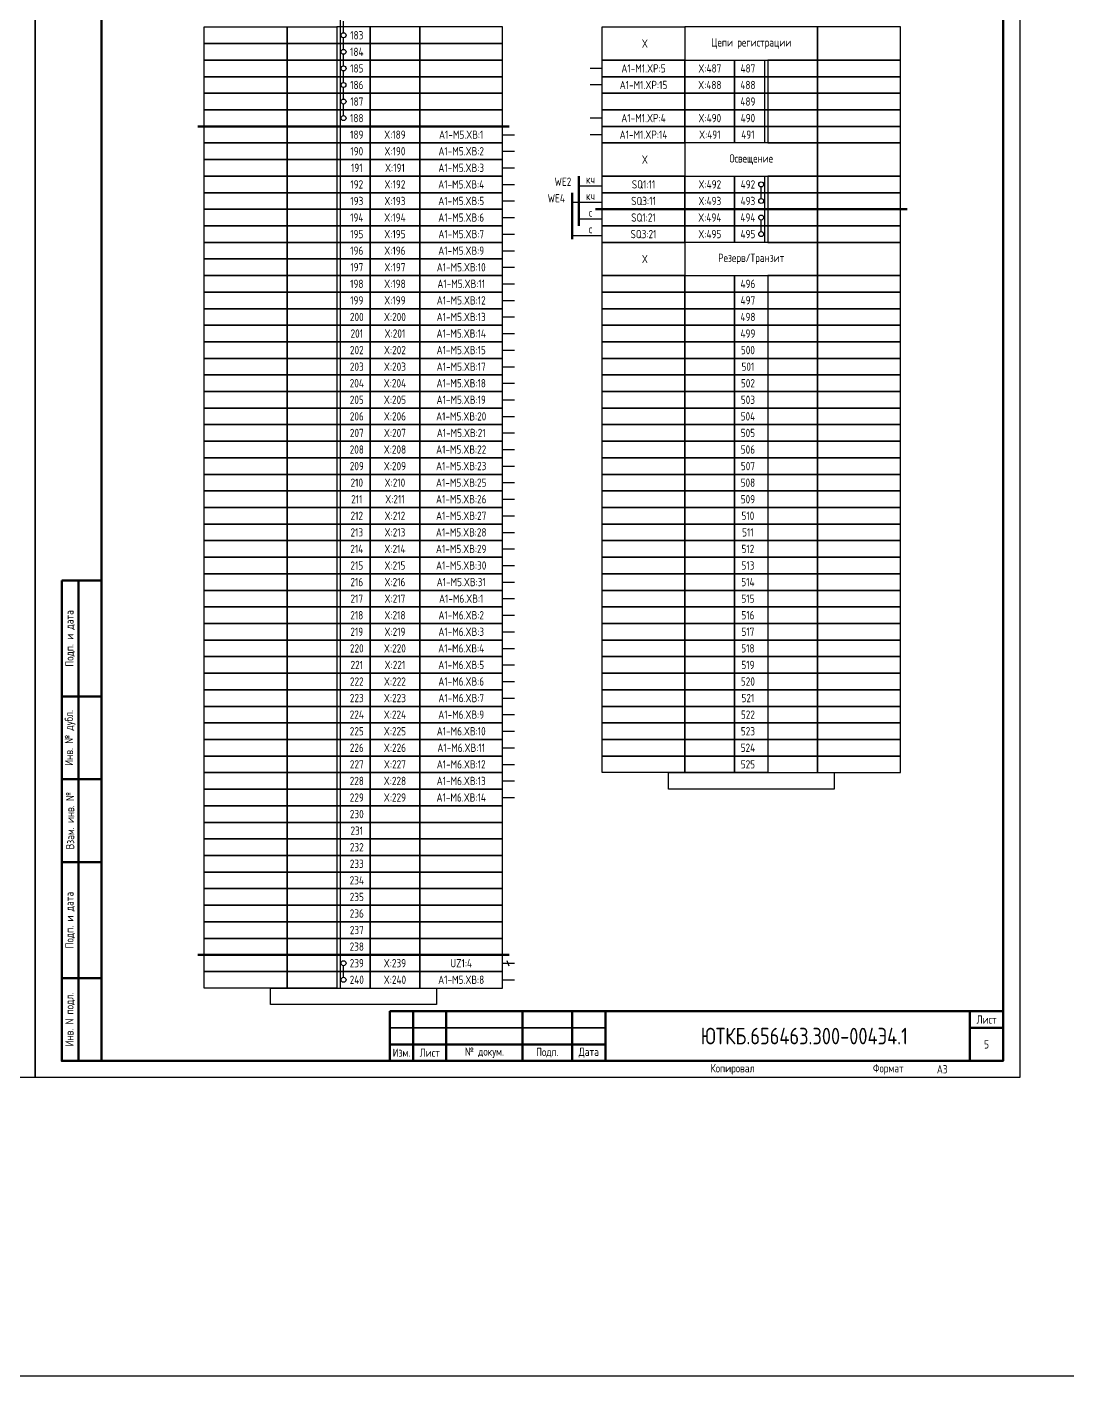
# Model space of a CAD drawing. Header units: millimetres. Extents: x -1612 to 9998, y -90 to 1220.
# Drawn here: x 9165.5 to 9479.3, y -90 to 317.1 of the extents above; entities that cross this region are included whole.
import ezdxf

# ---------------------------------------------------------------- set-up
doc = ezdxf.new("R2010")
doc.units = ezdxf.units.MM
doc.styles.add('Gost_type_A', font='GOST_A.TTF')

# ---------------------------------------------------------------- blocks, each defined once
blk = doc.blocks.new('Штамп левый нижний')
at = {"lineweight": 50}
for points in [[(-12, 145), (-7, 145), (-7, 110), (-12, 110)], [(-7, 145), (0, 145), (0, 110), (-7, 110)], [(-12, 110), (-7, 110), (-7, 85), (-12, 85)], [(-7, 110), (0, 110), (0, 85), (-7, 85)], [(-12, 85), (-7, 85), (-7, 60), (-12, 60)], [(-7, 85), (0, 85), (0, 60), (-7, 60)], [(-12, 60), (-7, 60), (-7, 25), (-12, 25)], [(-7, 60), (0, 60), (0, 25), (-7, 25)], [(-12, 25), (-7, 25), (-7, 0), (-12, 0)], [(-7, 25), (0, 25), (0, 0), (-7, 0)]]:
    blk.add_lwpolyline(points, close=True, dxfattribs=at)
at = {"char_height": 2.5, "attachment_point": 5, "rotation": 90, "style": 'Gost_type_A'}
for s, insert, width in [('Подп. и дата', (-9.5, 127.5), 35), ('Инв. № дубл.', (-9.5, 97.5), 25), ('Взам. инв. №', (-9.5, 72.5), 25), ('Подп. и дата', (-9.5, 42.5), 35), ('Инв. N подл.', (-9.5, 12.5), 25)]:
    blk.add_mtext(s, dxfattribs=dict(at, insert=insert, width=width))
blk = doc.blocks.new('Штамп малый нижний')
at = {"lineweight": 50}
for points in [[(-185, 15), (-178, 15), (-178, 5), (-185, 5)], [(-178, 15), (-168, 15), (-168, 5), (-178, 5)], [(-168, 15), (-145, 15), (-145, 5), (-168, 5)], [(-145, 15), (-130, 15), (-130, 5), (-145, 5)], [(-130, 15), (-120, 15), (-120, 5), (-130, 5)], [(-120, 15), (-10, 15), (-10, 0), (-120, 0)], [(-10, 15), (0, 15), (0, 10), (-10, 10)], [(-10, 10), (0, 10), (0, 0), (-10, 0)], [(-185, 5), (-178, 5), (-178, 0), (-185, 0)], [(-178, 5), (-168, 5), (-168, 0), (-178, 0)], [(-168, 5), (-145, 5), (-145, 0), (-168, 0)], [(-145, 5), (-130, 5), (-130, 0), (-145, 0)], [(-130, 5), (-120, 5), (-120, 0), (-130, 0)]]:
    blk.add_lwpolyline(points, close=True, dxfattribs=at)
for points in [[(-185, 15), (-178, 15), (-178, 10), (-185, 10)], [(-178, 15), (-168, 15), (-168, 10), (-178, 10)], [(-168, 15), (-145, 15), (-145, 10), (-168, 10)], [(-145, 15), (-130, 15), (-130, 10), (-145, 10)], [(-130, 15), (-120, 15), (-120, 10), (-130, 10)], [(-185, 10), (-178, 10), (-178, 5), (-185, 5)], [(-178, 10), (-168, 10), (-168, 5), (-178, 5)], [(-168, 10), (-145, 10), (-145, 5), (-168, 5)], [(-145, 10), (-130, 10), (-130, 5), (-145, 5)], [(-130, 10), (-120, 10), (-120, 5), (-130, 5)]]:
    blk.add_lwpolyline(points, close=True)
at = {"char_height": 2.5, "style": 'Gost_type_A'}
for s, insert, width, attachment_point in [('Лист', (-5, 12.5), 10, 5), ('№ докум.', (-156.5, 2.5), 23, 5), ('Изм.', (-181.5, 2.5), 7, 5), ('Лист', (-173, 2.5), 10, 5), ('Подп.', (-137.5, 2.5), 15, 5), ('Дата', (-125, 2.5), 10, 5), ('Копировал', (-75, -2.53), 13.1202, 6), ('Формат', (-30, -2.53), 13.1202, 6)]:
    blk.add_mtext(s, dxfattribs=dict(at, insert=insert, width=width, attachment_point=attachment_point))

msp = doc.modelspace()

# ---------------------------------------------------------------- linework, layer by layer
for p, q in [((9260, 387.07), (9260, 137.07)), ((9261, 315.32), (9261, 318.82)), ((9261, 310.32), (9261, 313.82)), ((9261, 305.32), (9261, 308.82)), ((9388, 307.07), (9388, 282.07)), ((9261, 300.32), (9261, 303.82)), ((9339, 304.57), (9335.38, 304.57)), ((9261, 295.32), (9261, 298.82)), ((9339, 299.57), (9335.38, 299.57)), ((9261, 290.32), (9261, 293.82)), ((9339, 289.57), (9335.38, 289.57)), ((9309, 284.57), (9312.62, 284.57)), ((9339, 284.57), (9335.38, 284.57)), ((9309, 279.57), (9312.62, 279.57)), ((9309, 274.57), (9312.62, 274.57)), ((9309, 269.57), (9312.62, 269.57)), ((9339, 269.07), (9332, 269.07)), ((9387, 265.32), (9387, 268.82)), ((9388, 272.07), (9388, 252.07)), ((9309, 264.57), (9312.62, 264.57)), ((9339, 264.07), (9330, 264.07)), ((9309, 259.57), (9312.62, 259.57)), ((9339, 259.07), (9332, 259.07)), ((9387, 255.32), (9387, 258.82)), ((9309, 254.57), (9312.62, 254.57)), ((9339, 254.07), (9330, 254.07)), ((9309, 249.57), (9312.62, 249.57)), ((9309, 244.57), (9312.62, 244.57)), ((9309, 239.57), (9312.62, 239.57)), ((9309, 234.57), (9312.62, 234.57)), ((9309, 229.57), (9312.62, 229.57)), ((9309, 224.57), (9312.62, 224.57)), ((9309, 219.57), (9312.62, 219.57)), ((9309, 214.57), (9312.62, 214.57)), ((9309, 209.57), (9312.62, 209.57)), ((9309, 204.57), (9312.62, 204.57)), ((9309, 199.57), (9312.62, 199.57)), ((9309, 194.57), (9312.62, 194.57)), ((9309, 189.57), (9312.62, 189.57)), ((9309, 184.57), (9312.62, 184.57)), ((9309, 179.57), (9312.62, 179.57)), ((9309, 174.57), (9312.62, 174.57)), ((9309, 169.57), (9312.62, 169.57)), ((9309, 164.57), (9312.62, 164.57)), ((9309, 159.57), (9312.62, 159.57)), ((9309, 154.57), (9312.62, 154.57)), ((9309, 149.57), (9312.62, 149.57)), ((9309, 144.57), (9312.62, 144.57)), ((9309, 139.57), (9312.62, 139.57)), ((9260, 137.07), (9260, 77.07)), ((9309, 134.57), (9312.62, 134.57)), ((9309, 134.57), (9312.62, 134.57)), ((9309, 129.57), (9312.62, 129.57)), ((9309, 129.57), (9312.62, 129.57)), ((9309, 124.57), (9312.62, 124.57)), ((9309, 124.57), (9312.62, 124.57)), ((9309, 119.57), (9312.62, 119.57)), ((9309, 119.57), (9312.62, 119.57)), ((9309, 114.57), (9312.62, 114.57)), ((9309, 114.57), (9312.62, 114.57)), ((9309, 109.57), (9312.62, 109.57)), ((9309, 109.57), (9312.62, 109.57)), ((9309, 104.57), (9312.62, 104.57)), ((9309, 104.57), (9312.62, 104.57)), ((9309, 99.57), (9312.62, 99.57)), ((9309, 99.57), (9312.62, 99.57)), ((9309, 94.57), (9312.62, 94.57)), ((9309, 94.57), (9312.62, 94.57)), ((9309, 89.57), (9312.62, 89.57)), ((9309, 89.57), (9312.62, 89.57)), ((9260, 87.07), (9260, 27.07)), ((9309, 84.57), (9312.62, 84.57)), ((9309, 84.57), (9312.62, 84.57)), ((9261, 30.32), (9261, 33.82)), ((9309, 34.57), (9312.62, 34.57)), ((9310.3, 35.38), (9310.87, 33.76)), ((9309, 29.57), (9312.62, 29.57))]:
    msp.add_line(p, q)
at = {"lineweight": 50}
for p, q in [((9311, 287.07), (9217, 287.07)), ((9332, 257.07), (9332, 272.07)), ((9330, 253.07), (9330, 267.07)), ((9337, 262.07), (9431, 262.07)), ((9311, 37.07), (9217, 37.07))]:
    msp.add_line(p, q, dxfattribs=at)
for points in [[(-1612, 1220), (9998.36, 1220), (9998.36, -90), (-1612, -90)], [(9168, 420.07), (9168, 0.07), (8871, 0.07), (8871, 420.07)], [(9465, 420.07), (9465, 0.07), (9168, 0.07), (9168, 420.07)], [(9219, 317.07), (9244, 317.07), (9244, 312.07), (9219, 312.07)], [(9244, 317.07), (9259, 317.07), (9259, 312.07), (9244, 312.07)], [(9269, 317.07), (9259, 317.07), (9259, 312.07), (9269, 312.07)], [(9284, 317.07), (9269, 317.07), (9269, 312.07), (9284, 312.07)], [(9309, 317.07), (9284, 317.07), (9284, 312.07), (9309, 312.07)], [(9339, 317.07), (9364, 317.07), (9364, 307.07), (9339, 307.07)], [(9404, 317.07), (9364, 317.07), (9364, 307.07), (9404, 307.07)], [(9429, 317.07), (9404, 317.07), (9404, 307.07), (9429, 307.07)], [(9219, 312.07), (9244, 312.07), (9244, 307.07), (9219, 307.07)], [(9244, 312.07), (9259, 312.07), (9259, 307.07), (9244, 307.07)], [(9269, 312.07), (9259, 312.07), (9259, 307.07), (9269, 307.07)], [(9284, 312.07), (9269, 312.07), (9269, 307.07), (9284, 307.07)], [(9309, 312.07), (9284, 312.07), (9284, 307.07), (9309, 307.07)], [(9219, 307.07), (9244, 307.07), (9244, 302.07), (9219, 302.07)], [(9244, 307.07), (9259, 307.07), (9259, 302.07), (9244, 302.07)], [(9269, 307.07), (9259, 307.07), (9259, 302.07), (9269, 302.07)], [(9284, 307.07), (9269, 307.07), (9269, 302.07), (9284, 302.07)], [(9309, 307.07), (9284, 307.07), (9284, 302.07), (9309, 302.07)], [(9339, 307.07), (9364, 307.07), (9364, 302.07), (9339, 302.07)], [(9364, 307.07), (9379, 307.07), (9379, 302.07), (9364, 302.07)], [(9379, 307.07), (9389, 307.07), (9389, 302.07), (9379, 302.07)], [(9404, 307.07), (9389, 307.07), (9389, 302.07), (9404, 302.07)], [(9429, 307.07), (9404, 307.07), (9404, 302.07), (9429, 302.07)], [(9219, 302.07), (9244, 302.07), (9244, 297.07), (9219, 297.07)], [(9244, 302.07), (9259, 302.07), (9259, 297.07), (9244, 297.07)], [(9269, 302.07), (9259, 302.07), (9259, 297.07), (9269, 297.07)], [(9284, 302.07), (9269, 302.07), (9269, 297.07), (9284, 297.07)], [(9309, 302.07), (9284, 302.07), (9284, 297.07), (9309, 297.07)], [(9339, 302.07), (9364, 302.07), (9364, 297.07), (9339, 297.07)], [(9364, 302.07), (9379, 302.07), (9379, 297.07), (9364, 297.07)], [(9379, 302.07), (9389, 302.07), (9389, 297.07), (9379, 297.07)], [(9404, 302.07), (9389, 302.07), (9389, 297.07), (9404, 297.07)], [(9429, 302.07), (9404, 302.07), (9404, 297.07), (9429, 297.07)], [(9219, 297.07), (9244, 297.07), (9244, 292.07), (9219, 292.07)], [(9244, 297.07), (9259, 297.07), (9259, 292.07), (9244, 292.07)], [(9269, 297.07), (9259, 297.07), (9259, 292.07), (9269, 292.07)], [(9284, 297.07), (9269, 297.07), (9269, 292.07), (9284, 292.07)], [(9309, 297.07), (9284, 297.07), (9284, 292.07), (9309, 292.07)], [(9339, 297.07), (9364, 297.07), (9364, 292.07), (9339, 292.07)], [(9364, 297.07), (9379, 297.07), (9379, 292.07), (9364, 292.07)], [(9379, 297.07), (9389, 297.07), (9389, 292.07), (9379, 292.07)], [(9404, 297.07), (9389, 297.07), (9389, 292.07), (9404, 292.07)], [(9429, 297.07), (9404, 297.07), (9404, 292.07), (9429, 292.07)], [(9219, 292.07), (9244, 292.07), (9244, 287.07), (9219, 287.07)], [(9244, 292.07), (9259, 292.07), (9259, 287.07), (9244, 287.07)], [(9269, 292.07), (9259, 292.07), (9259, 287.07), (9269, 287.07)], [(9284, 292.07), (9269, 292.07), (9269, 287.07), (9284, 287.07)], [(9309, 292.07), (9284, 292.07), (9284, 287.07), (9309, 287.07)], [(9339, 292.07), (9364, 292.07), (9364, 287.07), (9339, 287.07)], [(9364, 292.07), (9379, 292.07), (9379, 287.07), (9364, 287.07)], [(9379, 292.07), (9389, 292.07), (9389, 287.07), (9379, 287.07)], [(9404, 292.07), (9389, 292.07), (9389, 287.07), (9404, 287.07)], [(9429, 292.07), (9404, 292.07), (9404, 287.07), (9429, 287.07)], [(9219, 287.07), (9244, 287.07), (9244, 282.07), (9219, 282.07)], [(9244, 287.07), (9259, 287.07), (9259, 282.07), (9244, 282.07)], [(9269, 287.07), (9259, 287.07), (9259, 282.07), (9269, 282.07)], [(9284, 287.07), (9269, 287.07), (9269, 282.07), (9284, 282.07)], [(9309, 287.07), (9284, 287.07), (9284, 282.07), (9309, 282.07)], [(9339, 287.07), (9364, 287.07), (9364, 282.07), (9339, 282.07)], [(9364, 287.07), (9379, 287.07), (9379, 282.07), (9364, 282.07)], [(9379, 287.07), (9389, 287.07), (9389, 282.07), (9379, 282.07)], [(9404, 287.07), (9389, 287.07), (9389, 282.07), (9404, 282.07)], [(9429, 287.07), (9404, 287.07), (9404, 282.07), (9429, 282.07)], [(9219, 282.07), (9244, 282.07), (9244, 277.07), (9219, 277.07)], [(9244, 282.07), (9259, 282.07), (9259, 277.07), (9244, 277.07)], [(9269, 282.07), (9259, 282.07), (9259, 277.07), (9269, 277.07)], [(9284, 282.07), (9269, 282.07), (9269, 277.07), (9284, 277.07)], [(9309, 282.07), (9284, 282.07), (9284, 277.07), (9309, 277.07)], [(9339, 282.07), (9364, 282.07), (9364, 272.07), (9339, 272.07)], [(9404, 282.07), (9364, 282.07), (9364, 272.07), (9404, 272.07)], [(9429, 282.07), (9404, 282.07), (9404, 272.07), (9429, 272.07)], [(9219, 277.07), (9244, 277.07), (9244, 272.07), (9219, 272.07)], [(9244, 277.07), (9259, 277.07), (9259, 272.07), (9244, 272.07)], [(9269, 277.07), (9259, 277.07), (9259, 272.07), (9269, 272.07)], [(9284, 277.07), (9269, 277.07), (9269, 272.07), (9284, 272.07)], [(9309, 277.07), (9284, 277.07), (9284, 272.07), (9309, 272.07)], [(9219, 272.07), (9244, 272.07), (9244, 267.07), (9219, 267.07)], [(9244, 272.07), (9259, 272.07), (9259, 267.07), (9244, 267.07)], [(9269, 272.07), (9259, 272.07), (9259, 267.07), (9269, 267.07)], [(9284, 272.07), (9269, 272.07), (9269, 267.07), (9284, 267.07)], [(9309, 272.07), (9284, 272.07), (9284, 267.07), (9309, 267.07)], [(9339, 272.07), (9364, 272.07), (9364, 267.07), (9339, 267.07)], [(9364, 272.07), (9379, 272.07), (9379, 267.07), (9364, 267.07)], [(9379, 272.07), (9389, 272.07), (9389, 267.07), (9379, 267.07)], [(9404, 272.07), (9389, 272.07), (9389, 267.07), (9404, 267.07)], [(9429, 272.07), (9404, 272.07), (9404, 267.07), (9429, 267.07)], [(9219, 267.07), (9244, 267.07), (9244, 262.07), (9219, 262.07)], [(9244, 267.07), (9259, 267.07), (9259, 262.07), (9244, 262.07)], [(9269, 267.07), (9259, 267.07), (9259, 262.07), (9269, 262.07)], [(9284, 267.07), (9269, 267.07), (9269, 262.07), (9284, 262.07)], [(9309, 267.07), (9284, 267.07), (9284, 262.07), (9309, 262.07)], [(9339, 267.07), (9364, 267.07), (9364, 262.07), (9339, 262.07)], [(9364, 267.07), (9379, 267.07), (9379, 262.07), (9364, 262.07)], [(9379, 267.07), (9389, 267.07), (9389, 262.07), (9379, 262.07)], [(9404, 267.07), (9389, 267.07), (9389, 262.07), (9404, 262.07)], [(9429, 267.07), (9404, 267.07), (9404, 262.07), (9429, 262.07)], [(9219, 262.07), (9244, 262.07), (9244, 257.07), (9219, 257.07)], [(9244, 262.07), (9259, 262.07), (9259, 257.07), (9244, 257.07)], [(9269, 262.07), (9259, 262.07), (9259, 257.07), (9269, 257.07)], [(9284, 262.07), (9269, 262.07), (9269, 257.07), (9284, 257.07)], [(9309, 262.07), (9284, 262.07), (9284, 257.07), (9309, 257.07)], [(9339, 262.07), (9364, 262.07), (9364, 257.07), (9339, 257.07)], [(9364, 262.07), (9379, 262.07), (9379, 257.07), (9364, 257.07)], [(9379, 262.07), (9389, 262.07), (9389, 257.07), (9379, 257.07)], [(9404, 262.07), (9389, 262.07), (9389, 257.07), (9404, 257.07)], [(9429, 262.07), (9404, 262.07), (9404, 257.07), (9429, 257.07)], [(9219, 257.07), (9244, 257.07), (9244, 252.07), (9219, 252.07)], [(9244, 257.07), (9259, 257.07), (9259, 252.07), (9244, 252.07)], [(9269, 257.07), (9259, 257.07), (9259, 252.07), (9269, 252.07)], [(9284, 257.07), (9269, 257.07), (9269, 252.07), (9284, 252.07)], [(9309, 257.07), (9284, 257.07), (9284, 252.07), (9309, 252.07)], [(9339, 257.07), (9364, 257.07), (9364, 252.07), (9339, 252.07)], [(9364, 257.07), (9379, 257.07), (9379, 252.07), (9364, 252.07)], [(9379, 257.07), (9389, 257.07), (9389, 252.07), (9379, 252.07)], [(9404, 257.07), (9389, 257.07), (9389, 252.07), (9404, 252.07)], [(9429, 257.07), (9404, 257.07), (9404, 252.07), (9429, 252.07)], [(9219, 252.07), (9244, 252.07), (9244, 247.07), (9219, 247.07)], [(9244, 252.07), (9259, 252.07), (9259, 247.07), (9244, 247.07)], [(9269, 252.07), (9259, 252.07), (9259, 247.07), (9269, 247.07)], [(9284, 252.07), (9269, 252.07), (9269, 247.07), (9284, 247.07)], [(9309, 252.07), (9284, 252.07), (9284, 247.07), (9309, 247.07)], [(9339, 252.07), (9364, 252.07), (9364, 242.07), (9339, 242.07)], [(9404, 252.07), (9364, 252.07), (9364, 242.07), (9404, 242.07)], [(9429, 252.07), (9404, 252.07), (9404, 242.07), (9429, 242.07)], [(9219, 247.07), (9244, 247.07), (9244, 242.07), (9219, 242.07)], [(9244, 247.07), (9259, 247.07), (9259, 242.07), (9244, 242.07)], [(9269, 247.07), (9259, 247.07), (9259, 242.07), (9269, 242.07)], [(9284, 247.07), (9269, 247.07), (9269, 242.07), (9284, 242.07)], [(9309, 247.07), (9284, 247.07), (9284, 242.07), (9309, 242.07)], [(9219, 242.07), (9244, 242.07), (9244, 237.07), (9219, 237.07)], [(9244, 242.07), (9259, 242.07), (9259, 237.07), (9244, 237.07)], [(9269, 242.07), (9259, 242.07), (9259, 237.07), (9269, 237.07)], [(9284, 242.07), (9269, 242.07), (9269, 237.07), (9284, 237.07)], [(9309, 242.07), (9284, 242.07), (9284, 237.07), (9309, 237.07)], [(9339, 242.07), (9364, 242.07), (9364, 237.07), (9339, 237.07)], [(9364, 242.07), (9379, 242.07), (9379, 237.07), (9364, 237.07)], [(9379, 242.07), (9389, 242.07), (9389, 237.07), (9379, 237.07)], [(9404, 242.07), (9389, 242.07), (9389, 237.07), (9404, 237.07)], [(9429, 242.07), (9404, 242.07), (9404, 237.07), (9429, 237.07)], [(9219, 237.07), (9244, 237.07), (9244, 232.07), (9219, 232.07)], [(9244, 237.07), (9259, 237.07), (9259, 232.07), (9244, 232.07)], [(9269, 237.07), (9259, 237.07), (9259, 232.07), (9269, 232.07)], [(9284, 237.07), (9269, 237.07), (9269, 232.07), (9284, 232.07)], [(9309, 237.07), (9284, 237.07), (9284, 232.07), (9309, 232.07)], [(9339, 237.07), (9364, 237.07), (9364, 232.07), (9339, 232.07)], [(9364, 237.07), (9379, 237.07), (9379, 232.07), (9364, 232.07)], [(9379, 237.07), (9389, 237.07), (9389, 232.07), (9379, 232.07)], [(9404, 237.07), (9389, 237.07), (9389, 232.07), (9404, 232.07)], [(9429, 237.07), (9404, 237.07), (9404, 232.07), (9429, 232.07)], [(9219, 232.07), (9244, 232.07), (9244, 227.07), (9219, 227.07)], [(9244, 232.07), (9259, 232.07), (9259, 227.07), (9244, 227.07)], [(9269, 232.07), (9259, 232.07), (9259, 227.07), (9269, 227.07)], [(9284, 232.07), (9269, 232.07), (9269, 227.07), (9284, 227.07)], [(9309, 232.07), (9284, 232.07), (9284, 227.07), (9309, 227.07)], [(9339, 232.07), (9364, 232.07), (9364, 227.07), (9339, 227.07)], [(9364, 232.07), (9379, 232.07), (9379, 227.07), (9364, 227.07)], [(9379, 232.07), (9389, 232.07), (9389, 227.07), (9379, 227.07)], [(9404, 232.07), (9389, 232.07), (9389, 227.07), (9404, 227.07)], [(9429, 232.07), (9404, 232.07), (9404, 227.07), (9429, 227.07)], [(9219, 227.07), (9244, 227.07), (9244, 222.07), (9219, 222.07)], [(9244, 227.07), (9259, 227.07), (9259, 222.07), (9244, 222.07)], [(9269, 227.07), (9259, 227.07), (9259, 222.07), (9269, 222.07)], [(9284, 227.07), (9269, 227.07), (9269, 222.07), (9284, 222.07)], [(9309, 227.07), (9284, 227.07), (9284, 222.07), (9309, 222.07)], [(9339, 227.07), (9364, 227.07), (9364, 222.07), (9339, 222.07)], [(9364, 227.07), (9379, 227.07), (9379, 222.07), (9364, 222.07)], [(9379, 227.07), (9389, 227.07), (9389, 222.07), (9379, 222.07)], [(9404, 227.07), (9389, 227.07), (9389, 222.07), (9404, 222.07)], [(9429, 227.07), (9404, 227.07), (9404, 222.07), (9429, 222.07)], [(9219, 222.07), (9244, 222.07), (9244, 217.07), (9219, 217.07)], [(9244, 222.07), (9259, 222.07), (9259, 217.07), (9244, 217.07)], [(9269, 222.07), (9259, 222.07), (9259, 217.07), (9269, 217.07)], [(9284, 222.07), (9269, 222.07), (9269, 217.07), (9284, 217.07)], [(9309, 222.07), (9284, 222.07), (9284, 217.07), (9309, 217.07)], [(9339, 222.07), (9364, 222.07), (9364, 217.07), (9339, 217.07)], [(9364, 222.07), (9379, 222.07), (9379, 217.07), (9364, 217.07)], [(9379, 222.07), (9389, 222.07), (9389, 217.07), (9379, 217.07)], [(9404, 222.07), (9389, 222.07), (9389, 217.07), (9404, 217.07)], [(9429, 222.07), (9404, 222.07), (9404, 217.07), (9429, 217.07)], [(9219, 217.07), (9244, 217.07), (9244, 212.07), (9219, 212.07)], [(9244, 217.07), (9259, 217.07), (9259, 212.07), (9244, 212.07)], [(9269, 217.07), (9259, 217.07), (9259, 212.07), (9269, 212.07)], [(9284, 217.07), (9269, 217.07), (9269, 212.07), (9284, 212.07)], [(9309, 217.07), (9284, 217.07), (9284, 212.07), (9309, 212.07)], [(9339, 217.07), (9364, 217.07), (9364, 212.07), (9339, 212.07)], [(9364, 217.07), (9379, 217.07), (9379, 212.07), (9364, 212.07)], [(9379, 217.07), (9389, 217.07), (9389, 212.07), (9379, 212.07)], [(9404, 217.07), (9389, 217.07), (9389, 212.07), (9404, 212.07)], [(9429, 217.07), (9404, 217.07), (9404, 212.07), (9429, 212.07)], [(9219, 212.07), (9244, 212.07), (9244, 207.07), (9219, 207.07)], [(9244, 212.07), (9259, 212.07), (9259, 207.07), (9244, 207.07)], [(9269, 212.07), (9259, 212.07), (9259, 207.07), (9269, 207.07)], [(9284, 212.07), (9269, 212.07), (9269, 207.07), (9284, 207.07)], [(9309, 212.07), (9284, 212.07), (9284, 207.07), (9309, 207.07)], [(9339, 212.07), (9364, 212.07), (9364, 207.07), (9339, 207.07)], [(9364, 212.07), (9379, 212.07), (9379, 207.07), (9364, 207.07)], [(9379, 212.07), (9389, 212.07), (9389, 207.07), (9379, 207.07)], [(9404, 212.07), (9389, 212.07), (9389, 207.07), (9404, 207.07)], [(9429, 212.07), (9404, 212.07), (9404, 207.07), (9429, 207.07)], [(9219, 207.07), (9244, 207.07), (9244, 202.07), (9219, 202.07)], [(9244, 207.07), (9259, 207.07), (9259, 202.07), (9244, 202.07)], [(9269, 207.07), (9259, 207.07), (9259, 202.07), (9269, 202.07)], [(9284, 207.07), (9269, 207.07), (9269, 202.07), (9284, 202.07)], [(9309, 207.07), (9284, 207.07), (9284, 202.07), (9309, 202.07)], [(9339, 207.07), (9364, 207.07), (9364, 202.07), (9339, 202.07)], [(9364, 207.07), (9379, 207.07), (9379, 202.07), (9364, 202.07)], [(9379, 207.07), (9389, 207.07), (9389, 202.07), (9379, 202.07)], [(9404, 207.07), (9389, 207.07), (9389, 202.07), (9404, 202.07)], [(9429, 207.07), (9404, 207.07), (9404, 202.07), (9429, 202.07)], [(9219, 202.07), (9244, 202.07), (9244, 197.07), (9219, 197.07)], [(9244, 202.07), (9259, 202.07), (9259, 197.07), (9244, 197.07)], [(9269, 202.07), (9259, 202.07), (9259, 197.07), (9269, 197.07)], [(9284, 202.07), (9269, 202.07), (9269, 197.07), (9284, 197.07)], [(9309, 202.07), (9284, 202.07), (9284, 197.07), (9309, 197.07)], [(9339, 202.07), (9364, 202.07), (9364, 197.07), (9339, 197.07)], [(9364, 202.07), (9379, 202.07), (9379, 197.07), (9364, 197.07)], [(9379, 202.07), (9389, 202.07), (9389, 197.07), (9379, 197.07)], [(9404, 202.07), (9389, 202.07), (9389, 197.07), (9404, 197.07)], [(9429, 202.07), (9404, 202.07), (9404, 197.07), (9429, 197.07)], [(9219, 197.07), (9244, 197.07), (9244, 192.07), (9219, 192.07)], [(9244, 197.07), (9259, 197.07), (9259, 192.07), (9244, 192.07)], [(9269, 197.07), (9259, 197.07), (9259, 192.07), (9269, 192.07)], [(9284, 197.07), (9269, 197.07), (9269, 192.07), (9284, 192.07)], [(9309, 197.07), (9284, 197.07), (9284, 192.07), (9309, 192.07)], [(9339, 197.07), (9364, 197.07), (9364, 192.07), (9339, 192.07)], [(9364, 197.07), (9379, 197.07), (9379, 192.07), (9364, 192.07)], [(9379, 197.07), (9389, 197.07), (9389, 192.07), (9379, 192.07)], [(9404, 197.07), (9389, 197.07), (9389, 192.07), (9404, 192.07)], [(9429, 197.07), (9404, 197.07), (9404, 192.07), (9429, 192.07)], [(9219, 192.07), (9244, 192.07), (9244, 187.07), (9219, 187.07)], [(9244, 192.07), (9259, 192.07), (9259, 187.07), (9244, 187.07)], [(9269, 192.07), (9259, 192.07), (9259, 187.07), (9269, 187.07)], [(9284, 192.07), (9269, 192.07), (9269, 187.07), (9284, 187.07)], [(9309, 192.07), (9284, 192.07), (9284, 187.07), (9309, 187.07)], [(9339, 192.07), (9364, 192.07), (9364, 187.07), (9339, 187.07)], [(9364, 192.07), (9379, 192.07), (9379, 187.07), (9364, 187.07)], [(9379, 192.07), (9389, 192.07), (9389, 187.07), (9379, 187.07)], [(9404, 192.07), (9389, 192.07), (9389, 187.07), (9404, 187.07)], [(9429, 192.07), (9404, 192.07), (9404, 187.07), (9429, 187.07)], [(9219, 187.07), (9244, 187.07), (9244, 182.07), (9219, 182.07)], [(9244, 187.07), (9259, 187.07), (9259, 182.07), (9244, 182.07)], [(9269, 187.07), (9259, 187.07), (9259, 182.07), (9269, 182.07)], [(9284, 187.07), (9269, 187.07), (9269, 182.07), (9284, 182.07)], [(9309, 187.07), (9284, 187.07), (9284, 182.07), (9309, 182.07)], [(9339, 187.07), (9364, 187.07), (9364, 182.07), (9339, 182.07)], [(9364, 187.07), (9379, 187.07), (9379, 182.07), (9364, 182.07)], [(9379, 187.07), (9389, 187.07), (9389, 182.07), (9379, 182.07)], [(9404, 187.07), (9389, 187.07), (9389, 182.07), (9404, 182.07)], [(9429, 187.07), (9404, 187.07), (9404, 182.07), (9429, 182.07)], [(9219, 182.07), (9244, 182.07), (9244, 177.07), (9219, 177.07)], [(9244, 182.07), (9259, 182.07), (9259, 177.07), (9244, 177.07)], [(9269, 182.07), (9259, 182.07), (9259, 177.07), (9269, 177.07)], [(9284, 182.07), (9269, 182.07), (9269, 177.07), (9284, 177.07)], [(9309, 182.07), (9284, 182.07), (9284, 177.07), (9309, 177.07)], [(9339, 182.07), (9364, 182.07), (9364, 177.07), (9339, 177.07)], [(9364, 182.07), (9379, 182.07), (9379, 177.07), (9364, 177.07)], [(9379, 182.07), (9389, 182.07), (9389, 177.07), (9379, 177.07)], [(9404, 182.07), (9389, 182.07), (9389, 177.07), (9404, 177.07)], [(9429, 182.07), (9404, 182.07), (9404, 177.07), (9429, 177.07)], [(9219, 177.07), (9244, 177.07), (9244, 172.07), (9219, 172.07)], [(9244, 177.07), (9259, 177.07), (9259, 172.07), (9244, 172.07)], [(9269, 177.07), (9259, 177.07), (9259, 172.07), (9269, 172.07)], [(9284, 177.07), (9269, 177.07), (9269, 172.07), (9284, 172.07)], [(9309, 177.07), (9284, 177.07), (9284, 172.07), (9309, 172.07)], [(9339, 177.07), (9364, 177.07), (9364, 172.07), (9339, 172.07)], [(9364, 177.07), (9379, 177.07), (9379, 172.07), (9364, 172.07)], [(9379, 177.07), (9389, 177.07), (9389, 172.07), (9379, 172.07)], [(9404, 177.07), (9389, 177.07), (9389, 172.07), (9404, 172.07)], [(9429, 177.07), (9404, 177.07), (9404, 172.07), (9429, 172.07)], [(9219, 172.07), (9244, 172.07), (9244, 167.07), (9219, 167.07)], [(9244, 172.07), (9259, 172.07), (9259, 167.07), (9244, 167.07)], [(9269, 172.07), (9259, 172.07), (9259, 167.07), (9269, 167.07)], [(9284, 172.07), (9269, 172.07), (9269, 167.07), (9284, 167.07)], [(9309, 172.07), (9284, 172.07), (9284, 167.07), (9309, 167.07)], [(9339, 172.07), (9364, 172.07), (9364, 167.07), (9339, 167.07)], [(9364, 172.07), (9379, 172.07), (9379, 167.07), (9364, 167.07)], [(9379, 172.07), (9389, 172.07), (9389, 167.07), (9379, 167.07)], [(9404, 172.07), (9389, 172.07), (9389, 167.07), (9404, 167.07)], [(9429, 172.07), (9404, 172.07), (9404, 167.07), (9429, 167.07)], [(9219, 167.07), (9244, 167.07), (9244, 162.07), (9219, 162.07)], [(9244, 167.07), (9259, 167.07), (9259, 162.07), (9244, 162.07)], [(9269, 167.07), (9259, 167.07), (9259, 162.07), (9269, 162.07)], [(9284, 167.07), (9269, 167.07), (9269, 162.07), (9284, 162.07)], [(9309, 167.07), (9284, 167.07), (9284, 162.07), (9309, 162.07)], [(9339, 167.07), (9364, 167.07), (9364, 162.07), (9339, 162.07)], [(9364, 167.07), (9379, 167.07), (9379, 162.07), (9364, 162.07)], [(9379, 167.07), (9389, 167.07), (9389, 162.07), (9379, 162.07)], [(9404, 167.07), (9389, 167.07), (9389, 162.07), (9404, 162.07)], [(9429, 167.07), (9404, 167.07), (9404, 162.07), (9429, 162.07)], [(9219, 162.07), (9244, 162.07), (9244, 157.07), (9219, 157.07)], [(9244, 162.07), (9259, 162.07), (9259, 157.07), (9244, 157.07)], [(9269, 162.07), (9259, 162.07), (9259, 157.07), (9269, 157.07)], [(9284, 162.07), (9269, 162.07), (9269, 157.07), (9284, 157.07)], [(9309, 162.07), (9284, 162.07), (9284, 157.07), (9309, 157.07)], [(9339, 162.07), (9364, 162.07), (9364, 157.07), (9339, 157.07)], [(9364, 162.07), (9379, 162.07), (9379, 157.07), (9364, 157.07)], [(9379, 162.07), (9389, 162.07), (9389, 157.07), (9379, 157.07)], [(9404, 162.07), (9389, 162.07), (9389, 157.07), (9404, 157.07)], [(9429, 162.07), (9404, 162.07), (9404, 157.07), (9429, 157.07)], [(9219, 157.07), (9244, 157.07), (9244, 152.07), (9219, 152.07)], [(9244, 157.07), (9259, 157.07), (9259, 152.07), (9244, 152.07)], [(9269, 157.07), (9259, 157.07), (9259, 152.07), (9269, 152.07)], [(9284, 157.07), (9269, 157.07), (9269, 152.07), (9284, 152.07)], [(9309, 157.07), (9284, 157.07), (9284, 152.07), (9309, 152.07)], [(9339, 157.07), (9364, 157.07), (9364, 152.07), (9339, 152.07)], [(9364, 157.07), (9379, 157.07), (9379, 152.07), (9364, 152.07)], [(9379, 157.07), (9389, 157.07), (9389, 152.07), (9379, 152.07)], [(9404, 157.07), (9389, 157.07), (9389, 152.07), (9404, 152.07)], [(9429, 157.07), (9404, 157.07), (9404, 152.07), (9429, 152.07)], [(9219, 152.07), (9244, 152.07), (9244, 147.07), (9219, 147.07)], [(9244, 152.07), (9259, 152.07), (9259, 147.07), (9244, 147.07)], [(9269, 152.07), (9259, 152.07), (9259, 147.07), (9269, 147.07)], [(9284, 152.07), (9269, 152.07), (9269, 147.07), (9284, 147.07)], [(9309, 152.07), (9284, 152.07), (9284, 147.07), (9309, 147.07)], [(9339, 152.07), (9364, 152.07), (9364, 147.07), (9339, 147.07)], [(9364, 152.07), (9379, 152.07), (9379, 147.07), (9364, 147.07)], [(9379, 152.07), (9389, 152.07), (9389, 147.07), (9379, 147.07)], [(9404, 152.07), (9389, 152.07), (9389, 147.07), (9404, 147.07)], [(9429, 152.07), (9404, 152.07), (9404, 147.07), (9429, 147.07)], [(9219, 147.07), (9244, 147.07), (9244, 142.07), (9219, 142.07)], [(9244, 147.07), (9259, 147.07), (9259, 142.07), (9244, 142.07)], [(9269, 147.07), (9259, 147.07), (9259, 142.07), (9269, 142.07)], [(9284, 147.07), (9269, 147.07), (9269, 142.07), (9284, 142.07)], [(9309, 147.07), (9284, 147.07), (9284, 142.07), (9309, 142.07)], [(9339, 147.07), (9364, 147.07), (9364, 142.07), (9339, 142.07)], [(9364, 147.07), (9379, 147.07), (9379, 142.07), (9364, 142.07)], [(9379, 147.07), (9389, 147.07), (9389, 142.07), (9379, 142.07)], [(9404, 147.07), (9389, 147.07), (9389, 142.07), (9404, 142.07)], [(9429, 147.07), (9404, 147.07), (9404, 142.07), (9429, 142.07)], [(9219, 142.07), (9244, 142.07), (9244, 137.07), (9219, 137.07)], [(9244, 142.07), (9259, 142.07), (9259, 137.07), (9244, 137.07)], [(9269, 142.07), (9259, 142.07), (9259, 137.07), (9269, 137.07)], [(9284, 142.07), (9269, 142.07), (9269, 137.07), (9284, 137.07)], [(9309, 142.07), (9284, 142.07), (9284, 137.07), (9309, 137.07)], [(9339, 142.07), (9364, 142.07), (9364, 137.07), (9339, 137.07)], [(9364, 142.07), (9379, 142.07), (9379, 137.07), (9364, 137.07)], [(9379, 142.07), (9389, 142.07), (9389, 137.07), (9379, 137.07)], [(9404, 142.07), (9389, 142.07), (9389, 137.07), (9404, 137.07)], [(9429, 142.07), (9404, 142.07), (9404, 137.07), (9429, 137.07)], [(9219, 137.07), (9244, 137.07), (9244, 132.07), (9219, 132.07)], [(9244, 137.07), (9259, 137.07), (9259, 132.07), (9244, 132.07)], [(9269, 137.07), (9259, 137.07), (9259, 132.07), (9269, 132.07)], [(9284, 137.07), (9269, 137.07), (9269, 132.07), (9284, 132.07)], [(9309, 137.07), (9284, 137.07), (9284, 132.07), (9309, 132.07)], [(9339, 137.07), (9364, 137.07), (9364, 132.07), (9339, 132.07)], [(9364, 137.07), (9379, 137.07), (9379, 132.07), (9364, 132.07)], [(9379, 137.07), (9389, 137.07), (9389, 132.07), (9379, 132.07)], [(9404, 137.07), (9389, 137.07), (9389, 132.07), (9404, 132.07)], [(9429, 137.07), (9404, 137.07), (9404, 132.07), (9429, 132.07)], [(9219, 132.07), (9244, 132.07), (9244, 127.07), (9219, 127.07)], [(9244, 132.07), (9259, 132.07), (9259, 127.07), (9244, 127.07)], [(9269, 132.07), (9259, 132.07), (9259, 127.07), (9269, 127.07)], [(9284, 132.07), (9269, 132.07), (9269, 127.07), (9284, 127.07)], [(9309, 132.07), (9284, 132.07), (9284, 127.07), (9309, 127.07)], [(9339, 132.07), (9364, 132.07), (9364, 127.07), (9339, 127.07)], [(9364, 132.07), (9379, 132.07), (9379, 127.07), (9364, 127.07)], [(9379, 132.07), (9389, 132.07), (9389, 127.07), (9379, 127.07)], [(9404, 132.07), (9389, 132.07), (9389, 127.07), (9404, 127.07)], [(9429, 132.07), (9404, 132.07), (9404, 127.07), (9429, 127.07)], [(9219, 127.07), (9244, 127.07), (9244, 122.07), (9219, 122.07)], [(9244, 127.07), (9259, 127.07), (9259, 122.07), (9244, 122.07)], [(9269, 127.07), (9259, 127.07), (9259, 122.07), (9269, 122.07)], [(9284, 127.07), (9269, 127.07), (9269, 122.07), (9284, 122.07)], [(9309, 127.07), (9284, 127.07), (9284, 122.07), (9309, 122.07)], [(9339, 127.07), (9364, 127.07), (9364, 122.07), (9339, 122.07)], [(9364, 127.07), (9379, 127.07), (9379, 122.07), (9364, 122.07)], [(9379, 127.07), (9389, 127.07), (9389, 122.07), (9379, 122.07)], [(9404, 127.07), (9389, 127.07), (9389, 122.07), (9404, 122.07)], [(9429, 127.07), (9404, 127.07), (9404, 122.07), (9429, 122.07)], [(9219, 122.07), (9244, 122.07), (9244, 117.07), (9219, 117.07)], [(9244, 122.07), (9259, 122.07), (9259, 117.07), (9244, 117.07)], [(9269, 122.07), (9259, 122.07), (9259, 117.07), (9269, 117.07)], [(9284, 122.07), (9269, 122.07), (9269, 117.07), (9284, 117.07)], [(9309, 122.07), (9284, 122.07), (9284, 117.07), (9309, 117.07)], [(9339, 122.07), (9364, 122.07), (9364, 117.07), (9339, 117.07)], [(9364, 122.07), (9379, 122.07), (9379, 117.07), (9364, 117.07)], [(9379, 122.07), (9389, 122.07), (9389, 117.07), (9379, 117.07)], [(9404, 122.07), (9389, 122.07), (9389, 117.07), (9404, 117.07)], [(9429, 122.07), (9404, 122.07), (9404, 117.07), (9429, 117.07)], [(9219, 117.07), (9244, 117.07), (9244, 112.07), (9219, 112.07)], [(9244, 117.07), (9259, 117.07), (9259, 112.07), (9244, 112.07)], [(9269, 117.07), (9259, 117.07), (9259, 112.07), (9269, 112.07)], [(9284, 117.07), (9269, 117.07), (9269, 112.07), (9284, 112.07)], [(9309, 117.07), (9284, 117.07), (9284, 112.07), (9309, 112.07)], [(9339, 117.07), (9364, 117.07), (9364, 112.07), (9339, 112.07)], [(9364, 117.07), (9379, 117.07), (9379, 112.07), (9364, 112.07)], [(9379, 117.07), (9389, 117.07), (9389, 112.07), (9379, 112.07)], [(9404, 117.07), (9389, 117.07), (9389, 112.07), (9404, 112.07)], [(9429, 117.07), (9404, 117.07), (9404, 112.07), (9429, 112.07)], [(9219, 112.07), (9244, 112.07), (9244, 107.07), (9219, 107.07)], [(9244, 112.07), (9259, 112.07), (9259, 107.07), (9244, 107.07)], [(9269, 112.07), (9259, 112.07), (9259, 107.07), (9269, 107.07)], [(9284, 112.07), (9269, 112.07), (9269, 107.07), (9284, 107.07)], [(9309, 112.07), (9284, 112.07), (9284, 107.07), (9309, 107.07)], [(9339, 112.07), (9364, 112.07), (9364, 107.07), (9339, 107.07)], [(9364, 112.07), (9379, 112.07), (9379, 107.07), (9364, 107.07)], [(9379, 112.07), (9389, 112.07), (9389, 107.07), (9379, 107.07)], [(9404, 112.07), (9389, 112.07), (9389, 107.07), (9404, 107.07)], [(9429, 112.07), (9404, 112.07), (9404, 107.07), (9429, 107.07)], [(9219, 107.07), (9244, 107.07), (9244, 102.07), (9219, 102.07)], [(9244, 107.07), (9259, 107.07), (9259, 102.07), (9244, 102.07)], [(9269, 107.07), (9259, 107.07), (9259, 102.07), (9269, 102.07)], [(9284, 107.07), (9269, 107.07), (9269, 102.07), (9284, 102.07)], [(9309, 107.07), (9284, 107.07), (9284, 102.07), (9309, 102.07)], [(9339, 107.07), (9364, 107.07), (9364, 102.07), (9339, 102.07)], [(9364, 107.07), (9379, 107.07), (9379, 102.07), (9364, 102.07)], [(9379, 107.07), (9389, 107.07), (9389, 102.07), (9379, 102.07)], [(9404, 107.07), (9389, 107.07), (9389, 102.07), (9404, 102.07)], [(9429, 107.07), (9404, 107.07), (9404, 102.07), (9429, 102.07)], [(9219, 102.07), (9244, 102.07), (9244, 97.07), (9219, 97.07)], [(9244, 102.07), (9259, 102.07), (9259, 97.07), (9244, 97.07)], [(9269, 102.07), (9259, 102.07), (9259, 97.07), (9269, 97.07)], [(9284, 102.07), (9269, 102.07), (9269, 97.07), (9284, 97.07)], [(9309, 102.07), (9284, 102.07), (9284, 97.07), (9309, 97.07)], [(9339, 102.07), (9364, 102.07), (9364, 97.07), (9339, 97.07)], [(9364, 102.07), (9379, 102.07), (9379, 97.07), (9364, 97.07)], [(9379, 102.07), (9389, 102.07), (9389, 97.07), (9379, 97.07)], [(9404, 102.07), (9389, 102.07), (9389, 97.07), (9404, 97.07)], [(9429, 102.07), (9404, 102.07), (9404, 97.07), (9429, 97.07)], [(9219, 97.07), (9244, 97.07), (9244, 92.07), (9219, 92.07)], [(9244, 97.07), (9259, 97.07), (9259, 92.07), (9244, 92.07)], [(9269, 97.07), (9259, 97.07), (9259, 92.07), (9269, 92.07)], [(9284, 97.07), (9269, 97.07), (9269, 92.07), (9284, 92.07)], [(9309, 97.07), (9284, 97.07), (9284, 92.07), (9309, 92.07)], [(9339, 97.07), (9364, 97.07), (9364, 92.07), (9339, 92.07)], [(9364, 97.07), (9379, 97.07), (9379, 92.07), (9364, 92.07)], [(9379, 97.07), (9389, 97.07), (9389, 92.07), (9379, 92.07)], [(9404, 97.07), (9389, 97.07), (9389, 92.07), (9404, 92.07)], [(9429, 97.07), (9404, 97.07), (9404, 92.07), (9429, 92.07)], [(9219, 92.07), (9244, 92.07), (9244, 87.07), (9219, 87.07)], [(9244, 92.07), (9259, 92.07), (9259, 87.07), (9244, 87.07)], [(9269, 92.07), (9259, 92.07), (9259, 87.07), (9269, 87.07)], [(9284, 92.07), (9269, 92.07), (9269, 87.07), (9284, 87.07)], [(9309, 92.07), (9284, 92.07), (9284, 87.07), (9309, 87.07)], [(9359, 92.07), (9409, 92.07), (9409, 87.07), (9359, 87.07)], [(9219, 87.07), (9244, 87.07), (9244, 82.07), (9219, 82.07)], [(9244, 87.07), (9259, 87.07), (9259, 82.07), (9244, 82.07)], [(9269, 87.07), (9259, 87.07), (9259, 82.07), (9269, 82.07)], [(9284, 87.07), (9269, 87.07), (9269, 82.07), (9284, 82.07)], [(9309, 87.07), (9284, 87.07), (9284, 82.07), (9309, 82.07)], [(9219, 82.07), (9244, 82.07), (9244, 77.07), (9219, 77.07)], [(9244, 82.07), (9259, 82.07), (9259, 77.07), (9244, 77.07)], [(9269, 82.07), (9259, 82.07), (9259, 77.07), (9269, 77.07)], [(9284, 82.07), (9269, 82.07), (9269, 77.07), (9284, 77.07)], [(9309, 82.07), (9284, 82.07), (9284, 77.07), (9309, 77.07)], [(9219, 77.07), (9244, 77.07), (9244, 72.07), (9219, 72.07)], [(9244, 77.07), (9259, 77.07), (9259, 72.07), (9244, 72.07)], [(9269, 77.07), (9259, 77.07), (9259, 72.07), (9269, 72.07)], [(9284, 77.07), (9269, 77.07), (9269, 72.07), (9284, 72.07)], [(9309, 77.07), (9284, 77.07), (9284, 72.07), (9309, 72.07)], [(9219, 72.07), (9244, 72.07), (9244, 67.07), (9219, 67.07)], [(9244, 72.07), (9259, 72.07), (9259, 67.07), (9244, 67.07)], [(9269, 72.07), (9259, 72.07), (9259, 67.07), (9269, 67.07)], [(9284, 72.07), (9269, 72.07), (9269, 67.07), (9284, 67.07)], [(9309, 72.07), (9284, 72.07), (9284, 67.07), (9309, 67.07)], [(9219, 67.07), (9244, 67.07), (9244, 62.07), (9219, 62.07)], [(9244, 67.07), (9259, 67.07), (9259, 62.07), (9244, 62.07)], [(9269, 67.07), (9259, 67.07), (9259, 62.07), (9269, 62.07)], [(9284, 67.07), (9269, 67.07), (9269, 62.07), (9284, 62.07)], [(9309, 67.07), (9284, 67.07), (9284, 62.07), (9309, 62.07)], [(9219, 62.07), (9244, 62.07), (9244, 57.07), (9219, 57.07)], [(9244, 62.07), (9259, 62.07), (9259, 57.07), (9244, 57.07)], [(9269, 62.07), (9259, 62.07), (9259, 57.07), (9269, 57.07)], [(9284, 62.07), (9269, 62.07), (9269, 57.07), (9284, 57.07)], [(9309, 62.07), (9284, 62.07), (9284, 57.07), (9309, 57.07)], [(9219, 57.07), (9244, 57.07), (9244, 52.07), (9219, 52.07)], [(9244, 57.07), (9259, 57.07), (9259, 52.07), (9244, 52.07)], [(9269, 57.07), (9259, 57.07), (9259, 52.07), (9269, 52.07)], [(9284, 57.07), (9269, 57.07), (9269, 52.07), (9284, 52.07)], [(9309, 57.07), (9284, 57.07), (9284, 52.07), (9309, 52.07)], [(9219, 52.07), (9244, 52.07), (9244, 47.07), (9219, 47.07)], [(9244, 52.07), (9259, 52.07), (9259, 47.07), (9244, 47.07)], [(9269, 52.07), (9259, 52.07), (9259, 47.07), (9269, 47.07)], [(9284, 52.07), (9269, 52.07), (9269, 47.07), (9284, 47.07)], [(9309, 52.07), (9284, 52.07), (9284, 47.07), (9309, 47.07)], [(9219, 47.07), (9244, 47.07), (9244, 42.07), (9219, 42.07)], [(9244, 47.07), (9259, 47.07), (9259, 42.07), (9244, 42.07)], [(9269, 47.07), (9259, 47.07), (9259, 42.07), (9269, 42.07)], [(9284, 47.07), (9269, 47.07), (9269, 42.07), (9284, 42.07)], [(9309, 47.07), (9284, 47.07), (9284, 42.07), (9309, 42.07)], [(9219, 42.07), (9244, 42.07), (9244, 37.07), (9219, 37.07)], [(9244, 42.07), (9259, 42.07), (9259, 37.07), (9244, 37.07)], [(9269, 42.07), (9259, 42.07), (9259, 37.07), (9269, 37.07)], [(9284, 42.07), (9269, 42.07), (9269, 37.07), (9284, 37.07)], [(9309, 42.07), (9284, 42.07), (9284, 37.07), (9309, 37.07)], [(9219, 37.07), (9244, 37.07), (9244, 32.07), (9219, 32.07)], [(9244, 37.07), (9259, 37.07), (9259, 32.07), (9244, 32.07)], [(9269, 37.07), (9259, 37.07), (9259, 32.07), (9269, 32.07)], [(9284, 37.07), (9269, 37.07), (9269, 32.07), (9284, 32.07)], [(9309, 37.07), (9284, 37.07), (9284, 32.07), (9309, 32.07)], [(9219, 32.07), (9244, 32.07), (9244, 27.07), (9219, 27.07)], [(9244, 32.07), (9259, 32.07), (9259, 27.07), (9244, 27.07)], [(9269, 32.07), (9259, 32.07), (9259, 27.07), (9269, 27.07)], [(9284, 32.07), (9269, 32.07), (9269, 27.07), (9284, 27.07)], [(9309, 32.07), (9284, 32.07), (9284, 27.07), (9309, 27.07)], [(9239, 27.07), (9289, 27.07), (9289, 22.07), (9239, 22.07)]]:
    msp.add_lwpolyline(points, close=True)
msp.add_lwpolyline([(9460, 415.07), (9460, 5.07), (9188, 5.07), (9188, 415.07)], close=True, dxfattribs=at)
for centre in [(9261, 314.57), (9261, 309.57), (9261, 304.57), (9261, 299.57), (9261, 294.57), (9261, 289.57), (9387, 269.57), (9387, 264.57), (9387, 259.57), (9387, 254.57), (9261, 34.57), (9261, 29.57)]:
    msp.add_circle(centre, 0.75)

# ---------------------------------------------------------------- block references
for name, p in [('Штамп левый нижний', (9188, 5.07)), ('Штамп малый нижний', (9460, 5.07))]:
    msp.add_blockref(name, p)

# ---------------------------------------------------------------- texts
at = {"ltscale": 10, "char_height": 2.5, "attachment_point": 5, "style": 'Gost_type_A'}
for s, insert, width in [('183', (9265, 314.57), 8), ('184', (9265, 309.57), 8), ('185', (9265, 304.57), 8), ('X:487', (9371.5, 304.57), 15), ('487', (9383, 304.57), 8), ('186', (9265, 299.57), 8), ('X:488', (9371.5, 299.57), 15), ('488', (9383, 299.57), 8), ('187', (9265, 294.57), 8), ('489', (9383, 294.57), 8), ('188', (9265, 289.57), 8), ('X:490', (9371.5, 289.57), 15), ('490', (9383, 289.57), 8), ('189', (9265, 284.57), 8), ('X:189', (9276.5, 284.57), 15), ('X:491', (9371.5, 284.57), 15), ('491', (9383, 284.57), 8), ('190', (9265, 279.57), 8), ('X:190', (9276.5, 279.57), 15), ('191', (9265, 274.57), 8), ('X:191', (9276.5, 274.57), 15), ('192', (9265, 269.57), 8), ('X:192', (9276.5, 269.57), 15), ('X:492', (9371.5, 269.57), 15), ('492', (9383, 269.57), 8), ('193', (9265, 264.57), 8), ('X:193', (9276.5, 264.57), 15), ('X:493', (9371.5, 264.57), 15), ('493', (9383, 264.57), 8), ('194', (9265, 259.57), 8), ('X:194', (9276.5, 259.57), 15), ('X:494', (9371.5, 259.57), 15), ('494', (9383, 259.57), 8), ('195', (9265, 254.57), 8), ('X:195', (9276.5, 254.57), 15), ('X:495', (9371.5, 254.57), 15), ('495', (9383, 254.57), 8), ('196', (9265, 249.57), 8), ('X:196', (9276.5, 249.57), 15), ('197', (9265, 244.57), 8), ('X:197', (9276.5, 244.57), 15), ('198', (9265, 239.57), 8), ('X:198', (9276.5, 239.57), 15), ('496', (9383, 239.57), 8), ('199', (9265, 234.57), 8), ('X:199', (9276.5, 234.57), 15), ('497', (9383, 234.57), 8), ('200', (9265, 229.57), 8), ('X:200', (9276.5, 229.57), 15), ('498', (9383, 229.57), 8), ('201', (9265, 224.57), 8), ('X:201', (9276.5, 224.57), 15), ('499', (9383, 224.57), 8), ('202', (9265, 219.57), 8), ('X:202', (9276.5, 219.57), 15), ('500', (9383, 219.57), 8), ('203', (9265, 214.57), 8), ('X:203', (9276.5, 214.57), 15), ('501', (9383, 214.57), 8), ('204', (9265, 209.57), 8), ('X:204', (9276.5, 209.57), 15), ('502', (9383, 209.57), 8), ('205', (9265, 204.57), 8), ('X:205', (9276.5, 204.57), 15), ('503', (9383, 204.57), 8), ('206', (9265, 199.57), 8), ('X:206', (9276.5, 199.57), 15), ('504', (9383, 199.57), 8), ('207', (9265, 194.57), 8), ('X:207', (9276.5, 194.57), 15), ('505', (9383, 194.57), 8), ('208', (9265, 189.57), 8), ('X:208', (9276.5, 189.57), 15), ('506', (9383, 189.57), 8), ('209', (9265, 184.57), 8), ('X:209', (9276.5, 184.57), 15), ('507', (9383, 184.57), 8), ('210', (9265, 179.57), 8), ('X:210', (9276.5, 179.57), 15), ('508', (9383, 179.57), 8), ('211', (9265, 174.57), 8), ('X:211', (9276.5, 174.57), 15), ('509', (9383, 174.57), 8), ('212', (9265, 169.57), 8), ('X:212', (9276.5, 169.57), 15), ('510', (9383, 169.57), 8), ('213', (9265, 164.57), 8), ('X:213', (9276.5, 164.57), 15), ('511', (9383, 164.57), 8), ('214', (9265, 159.57), 8), ('X:214', (9276.5, 159.57), 15), ('512', (9383, 159.57), 8), ('215', (9265, 154.57), 8), ('X:215', (9276.5, 154.57), 15), ('513', (9383, 154.57), 8), ('216', (9265, 149.57), 8), ('X:216', (9276.5, 149.57), 15), ('514', (9383, 149.57), 8), ('217', (9265, 144.57), 8), ('X:217', (9276.5, 144.57), 15), ('515', (9383, 144.57), 8), ('218', (9265, 139.57), 8), ('X:218', (9276.5, 139.57), 15), ('516', (9383, 139.57), 8), ('219', (9265, 134.57), 8), ('X:219', (9276.5, 134.57), 15), ('517', (9383, 134.57), 8), ('220', (9265, 129.57), 8), ('X:220', (9276.5, 129.57), 15), ('518', (9383, 129.57), 8), ('221', (9265, 124.57), 8), ('X:221', (9276.5, 124.57), 15), ('519', (9383, 124.57), 8), ('222', (9265, 119.57), 8), ('X:222', (9276.5, 119.57), 15), ('520', (9383, 119.57), 8), ('223', (9265, 114.57), 8), ('X:223', (9276.5, 114.57), 15), ('521', (9383, 114.57), 8), ('224', (9265, 109.57), 8), ('X:224', (9276.5, 109.57), 15), ('522', (9383, 109.57), 8), ('225', (9265, 104.57), 8), ('X:225', (9276.5, 104.57), 15), ('523', (9383, 104.57), 8), ('226', (9265, 99.57), 8), ('X:226', (9276.5, 99.57), 15), ('524', (9383, 99.57), 8), ('227', (9265, 94.57), 8), ('X:227', (9276.5, 94.57), 15), ('525', (9383, 94.57), 8), ('228', (9265, 89.57), 8), ('X:228', (9276.5, 89.57), 15), ('229', (9265, 84.57), 8), ('X:229', (9276.5, 84.57), 15), ('230', (9265, 79.57), 8), ('231', (9265, 74.57), 8), ('232', (9265, 69.57), 8), ('233', (9265, 64.57), 8), ('234', (9265, 59.57), 8), ('235', (9265, 54.57), 8), ('236', (9265, 49.57), 8), ('237', (9265, 44.57), 8), ('238', (9265, 39.57), 8), ('239', (9265, 34.57), 8), ('X:239', (9276.5, 34.57), 15), ('240', (9265, 29.57), 8), ('X:240', (9276.5, 29.57), 15)]:
    msp.add_mtext(s, dxfattribs=dict(at, insert=insert, width=width))
at = {"style": 'Gost_type_A'}
for s, insert, char_height, width, attachment_point in [('Цепи регистрации', (9384, 312.07), 2.5, 40, 5), ('X', (9351.91, 312.07), 2.5, 25, 5), ('A1-M1.XP:5', (9351.5, 304.57), 2.5, 25, 5), ('A1-M1.XP:15', (9351.5, 299.57), 2.5, 25, 5), ('A1-M1.XP:4', (9351.5, 289.57), 2.5, 25, 5), ('A1-M5.XВ:1', (9296.5, 284.57), 2.5, 25, 5), ('A1-M1.XP:14', (9351.5, 284.57), 2.5, 25, 5), ('A1-M5.XВ:2', (9296.5, 279.57), 2.5, 25, 5), ('X', (9351.91, 277.07), 2.5, 25, 5), ('Освещение', (9384, 277.07), 2.5, 40, 5), ('A1-M5.XВ:3', (9296.5, 274.57), 2.5, 25, 5), ('A1-M5.XВ:4', (9296.5, 269.57), 2.5, 25, 5), ('WE2', (9327.18, 270.37), 2.5, 7, 5), ('кч', (9335.5, 271.07), 2.5, 7, 5), ('SQ1:11', (9351.5, 269.57), 2.5, 25, 5), ('A1-M5.XВ:5', (9296.5, 264.57), 2.5, 25, 5), ('WE4', (9325.18, 265.37), 2.5, 7, 5), ('кч', (9335.5, 266.07), 2.5, 7, 5), ('SQ3:11', (9351.5, 264.57), 2.5, 25, 5), ('A1-M5.XВ:6', (9296.5, 259.57), 2.5, 25, 5), ('с', (9335.5, 261.07), 2.5, 7, 5), ('SQ1:21', (9351.5, 259.57), 2.5, 25, 5), ('с', (9335.5, 256.07), 2.5, 7, 5), ('A1-M5.XВ:7', (9296.5, 254.57), 2.5, 25, 5), ('SQ3:21', (9351.5, 254.57), 2.5, 25, 5), ('A1-M5.XВ:9', (9296.5, 249.57), 2.5, 25, 5), ('X', (9351.91, 247.07), 2.5, 25, 5), ('Резерв/Транзит', (9384, 247.07), 2.5, 40, 5), ('A1-M5.XВ:10', (9296.5, 244.57), 2.5, 25, 5), ('A1-M5.XВ:11', (9296.5, 239.57), 2.5, 25, 5), ('A1-M5.XВ:12', (9296.5, 234.57), 2.5, 25, 5), ('A1-M5.XВ:13', (9296.5, 229.57), 2.5, 25, 5), ('A1-M5.XВ:14', (9296.5, 224.57), 2.5, 25, 5), ('A1-M5.XВ:15', (9296.5, 219.57), 2.5, 25, 5), ('A1-M5.XВ:17', (9296.5, 214.57), 2.5, 25, 5), ('A1-M5.XВ:18', (9296.5, 209.57), 2.5, 25, 5), ('A1-M5.XВ:19', (9296.5, 204.57), 2.5, 25, 5), ('A1-M5.XВ:20', (9296.5, 199.57), 2.5, 25, 5), ('A1-M5.XВ:21', (9296.5, 194.57), 2.5, 25, 5), ('A1-M5.XВ:22', (9296.5, 189.57), 2.5, 25, 5), ('A1-M5.XВ:23', (9296.5, 184.57), 2.5, 25, 5), ('A1-M5.XВ:25', (9296.5, 179.57), 2.5, 25, 5), ('A1-M5.XВ:26', (9296.5, 174.57), 2.5, 25, 5), ('A1-M5.XВ:27', (9296.5, 169.57), 2.5, 25, 5), ('A1-M5.XВ:28', (9296.5, 164.57), 2.5, 25, 5), ('A1-M5.XВ:29', (9296.5, 159.57), 2.5, 25, 5), ('A1-M5.XВ:30', (9296.5, 154.57), 2.5, 25, 5), ('A1-M5.XВ:31', (9296.5, 149.57), 2.5, 25, 5), ('A1-M6.XВ:1', (9296.5, 144.57), 2.5, 25, 5), ('A1-M6.XВ:2', (9296.5, 139.57), 2.5, 25, 5), ('A1-M6.XВ:3', (9296.5, 134.57), 2.5, 25, 5), ('A1-M6.XВ:4', (9296.5, 129.57), 2.5, 25, 5), ('A1-M6.XВ:5', (9296.5, 124.57), 2.5, 25, 5), ('A1-M6.XВ:6', (9296.5, 119.57), 2.5, 25, 5), ('A1-M6.XВ:7', (9296.5, 114.57), 2.5, 25, 5), ('A1-M6.XВ:9', (9296.5, 109.57), 2.5, 25, 5), ('A1-M6.XВ:10', (9296.5, 104.57), 2.5, 25, 5), ('A1-M6.XВ:11', (9296.5, 99.57), 2.5, 25, 5), ('A1-M6.XВ:12', (9296.5, 94.57), 2.5, 25, 5), ('A1-M6.XВ:13', (9296.5, 89.57), 2.5, 25, 5), ('A1-M6.XВ:14', (9296.5, 84.57), 2.5, 25, 5), ('UZ1:4', (9296.5, 34.57), 2.5, 25, 5), ('A1-M5.XВ:8', (9296.5, 29.57), 2.5, 25, 5), ('ЮТКБ.656463.300-004Э4.1', (9400, 12.57), 5, 120, 5), ('5', (9455, 10.07), 2.5, 10, 5), ('A3', (9440, 2.57), 2.5, 20, 4), ('A3', (9440, 2.57), 2.5, 20, 4)]:
    msp.add_mtext(s, dxfattribs=dict(at, insert=insert, char_height=char_height, width=width, attachment_point=attachment_point))

doc.saveas('drawing.dxf')
